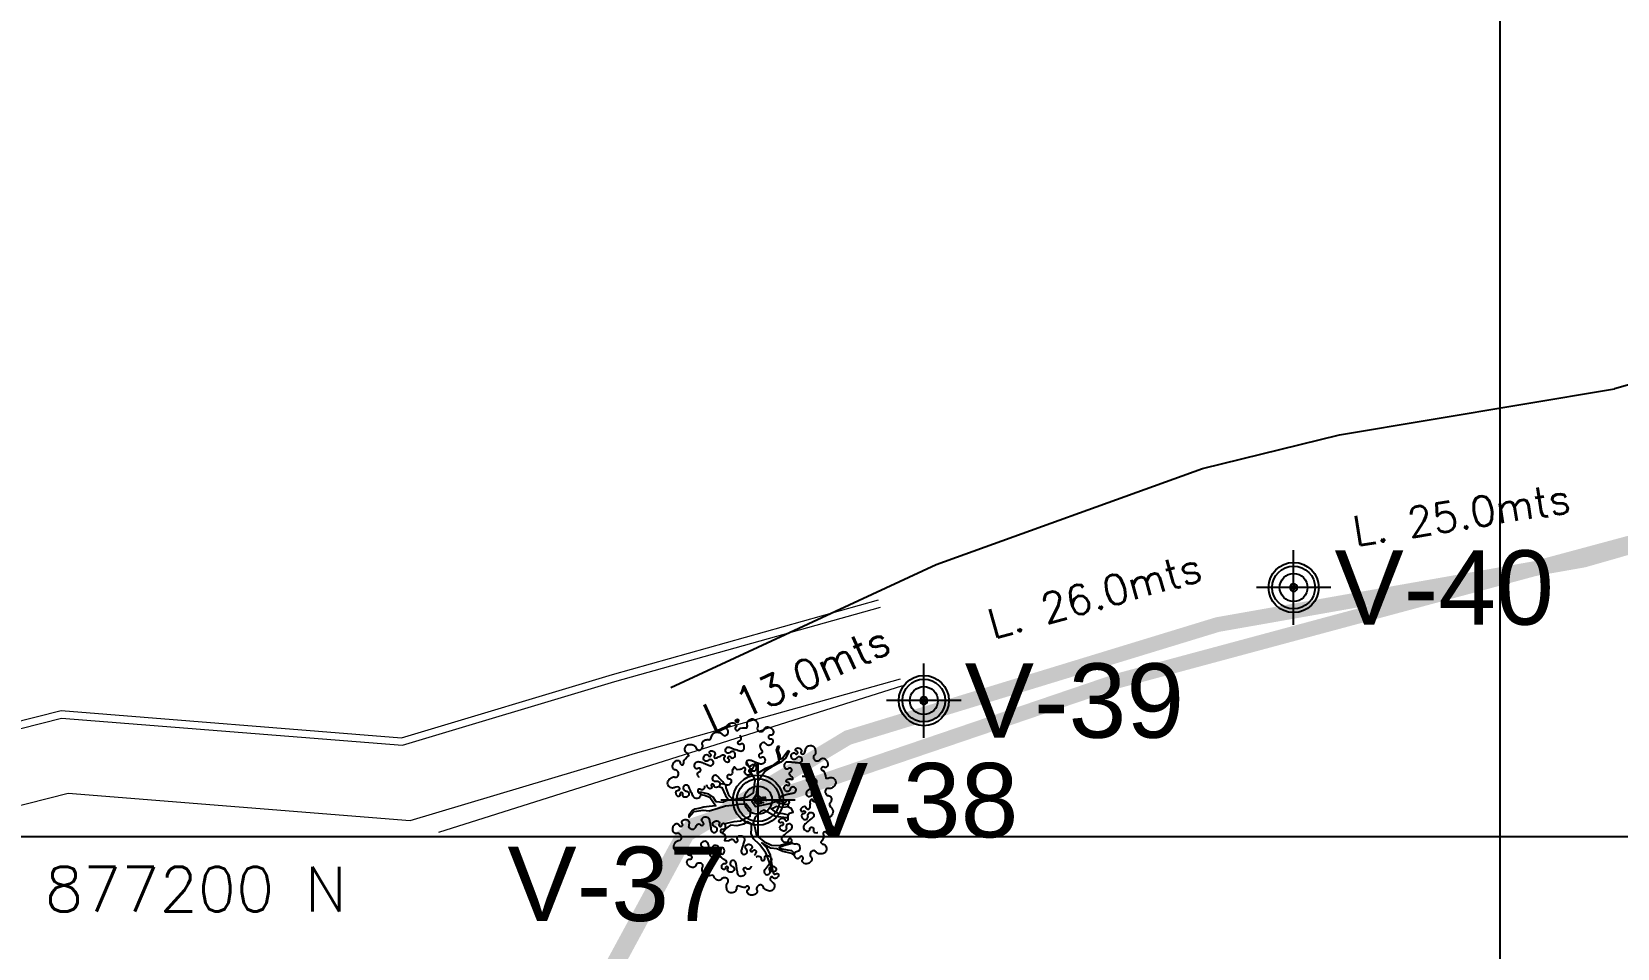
# Model space of a CAD drawing. Header units: metres. Extents: x 1097506 to 1098717, y 876450 to 877447.
# Drawn here: x 1097701.3 to 1097807.9, y 877192.5 to 877254.1 of the extents above; entities that cross this region are included whole.
import ezdxf

# ---------------------------------------------------------------- set-up
doc = ezdxf.new("R2010")
doc.units = ezdxf.units.M
doc.linetypes.add('DASHED2', pattern=[0.375, 0.25, -0.125])
for name, color, linetype in [('ARBORIZACION', 74, 'Continuous'), ('area', 6, 'Continuous'), ('CERCA PUAS', 64, 'CERCO_LINE'), ('COORD_LIN', 8, 'Continuous'), ('COORD_TXT', 8, 'Continuous'), ('DELTA', 2, 'Continuous'), ('Mojon 1', 30, 'Continuous'), ('Puntos', 7, 'Continuous'), ('RECTIFIED_296', 7, 'Continuous'), ('TALLO', 36, 'Continuous'), ('Texto', 7, 'Continuous')]:
    doc.layers.add(name, color=color, linetype=linetype)
doc.layers.add('Borde Via', color=5, linetype='Continuous', lineweight=15)
doc.layers.add('CER', color=1, linetype='CER_LINE', lineweight=0)
doc.styles.get("Standard").update_dxf_attribs({"font": 'simplex.shx', "width": 0.6})
doc.styles.add('TEXTO-S', font='arial.ttf')
doc.styles.add('Textos 1', font='simplex.shx', dxfattribs={"height": 2})
doc.linetypes.add('CER_LINE', pattern='A,0.5,-0.3,["X",Standard,S=0.1,R=0,X=-0.1,Y=-0.05],-0.25', length=1.05)
doc.linetypes.add('CERCO_LINE', pattern='A,0.5,-0.2,[" X ",Standard,S=0.1,R=0,X=-0.1,Y=-0.05],-0.25', length=0.95)

# ---------------------------------------------------------------- blocks, each defined once
blk = doc.blocks.new('ARB')
at = {"layer": 'ARBORIZACION'}
for points in [[(-1.06, 0.468, -0.018621), (-1.059, 0.458, -0.138655), (-1.076, 0.403, -0.42513), (-1.148, 0.389, 0.493286), (-1.211, 0.369, 0.446728), (-1.181, 0.313, -0.42527), (-1.148, 0.256, -0.283888), (-1.225, 0.185, -0.330498), (-1.308, 0.225, -0.00684), (-1.329, 0.266, -0.006737), (-1.349, 0.309, -0.010304), (-1.379, 0.378, 0.008997), (-1.409, 0.447, 1.810154), (-1.472, 0.351, -0.595659), (-1.422, 0.253, -0.197962), (-1.486, 0.211, -0.260129), (-1.542, 0.23, -0.30099), (-1.549, 0.272, 0.338536), (-1.558, 0.31, 0.741946), (-1.61, 0.276, -0.642474), (-1.659, 0.232, -0.174612), (-1.687, 0.259, -0.110443), (-1.7, 0.316, -0.420671), (-1.648, 0.369, 0.623929), (-1.621, 0.423, 0.185737), (-1.663, 0.448), (-1.703, 0.441), (-1.729, 0.432, -0.066827), (-1.757, 0.422, -0.241478), (-1.848, 0.445, -0.127564), (-1.885, 0.501, -0.15519), (-1.886, 0.556, -0.116324), (-1.856, 0.609, -0.088142), (-1.792, 0.658, -0.198863), (-1.725, 0.664, 0.247879), (-1.67, 0.673, 0.248494), (-1.642, 0.738, 0.205018), (-1.679, 0.812, 0.185014), (-1.715, 0.825, -0.194133), (-1.748, 0.837, -0.195862), (-1.776, 0.894, -0.145313), (-1.757, 0.976, -0.126124), (-1.714, 1.021, -0.138655), (-1.658, 1.038, -0.42513), (-1.607, 0.985, 0.493286), (-1.556, 0.943, 0.446728), (-1.525, 0.999, -0.289779), (-1.514, 1.047), (-1.487, 1.075), (-1.454, 1.111), (-1.415, 1.143), (-1.436, 1.19, -0.090767), (-1.47, 1.213, -0.241478), (-1.498, 1.303, -0.127564), (-1.47, 1.363, -0.15519), (-1.424, 1.394, -0.116324), (-1.363, 1.396, -0.088142), (-1.287, 1.368, -0.198863), (-1.247, 1.314, 0.247879), (-1.21, 1.272, 0.248494), (-1.141, 1.282, 0.205018), (-1.097, 1.353, 0.185014), (-1.105, 1.39, -0.194133), (-1.113, 1.425, -0.195862), (-1.079, 1.478, -0.145313), (-1, 1.506, -0.073016), (-0.963, 1.502), (-0.93, 1.515), (-0.91, 1.553), (-0.899, 1.589, -0.041085), (-0.892, 1.61, -0.15519), (-0.856, 1.651, -0.116324), (-0.798, 1.671, -0.088142), (-0.718, 1.663, -0.198863), (-0.664, 1.622, 0.247879), (-0.617, 1.593, 0.248494), (-0.553, 1.621, 0.205018), (-0.53, 1.701, 0.185014), (-0.548, 1.734, -0.194133), (-0.565, 1.766, -0.195862), (-0.547, 1.827, -0.145313), (-0.478, 1.874, -0.126124), (-0.415, 1.879, -0.138655), (-0.363, 1.853, -0.42513), (-0.36, 1.78, 0.493286), (-0.351, 1.715, 0.446728), (-0.291, 1.735, -0.289779), (-0.251, 1.763), (-0.211, 1.766), (-0.163, 1.771), (-0.112, 1.768), (-0.097, 1.816, -0.090767), (-0.106, 1.856, -0.241478), (-0.066, 1.941, -0.127564), (-0.005, 1.967, -0.15519), (0.05, 1.959, -0.116324), (0.097, 1.919, -0.088142), (0.133, 1.847, -0.198863), (0.127, 1.78, 0.247879), (0.126, 1.725, 0.248494), (0.184, 1.685, 0.205018), (0.264, 1.709, 0.185014), (0.283, 1.741, -0.194133), (0.301, 1.772, -0.195862), (0.362, 1.789, -0.145313), (0.439, 1.755, -0.126124), (0.476, 1.704, -0.138655), (0.482, 1.646, -0.42513), (0.421, 1.606, 0.493286), (0.37, 1.563, 0.446728), (0.42, 1.523, -0.42527), (0.472, 1.483, -0.283888), (0.428, 1.388, -0.330498), (0.336, 1.393, -0.00684), (0.301, 1.423, -0.003368), (0.283, 1.439), (0.265, 1.44), (0.23, 1.431), (0.199, 1.399), (0.179, 1.365), (0.194, 1.305, -0.018621), (0.201, 1.299, -0.138655), (0.228, 1.248, -0.42513), (0.189, 1.187, 0.493286), (0.159, 1.128, 0.446728), (0.22, 1.11, -0.42527), (0.284, 1.094, -0.283888), (0.281, 0.989, -0.330498), (0.194, 0.958, -0.00684), (0.15, 0.972, -0.006737), (0.105, 0.987, -0.010304), (0.035, 1.014, 0.008997), (-0.036, 1.04, 1.810154), (-0.011, 0.928, -0.595659), (0.094, 0.896, -0.197962), (0.08, 0.821, -0.260129), (0.027, 0.794, -0.30099), (-0.008, 0.818, 0.338536), (-0.042, 0.839, 0.741946), (-0.053, 0.777, -0.642474), (-0.057, 0.712, -0.174612), (-0.095, 0.711, -0.110443), (-0.145, 0.741, -0.420671), (-0.147, 0.816, 0.623929), (-0.166, 0.872, 0.207294), (-0.218, 0.857, -0.105912), (-0.259, 0.835), (-0.326, 0.83), (-0.385, 0.891), (-0.443, 0.815, -0.018621), (-0.44, 0.806, -0.138655), (-0.439, 0.748, -0.42513), (-0.502, 0.712, 0.493286), (-0.556, 0.673, 0.446728), (-0.51, 0.629, -0.42527), (-0.46, 0.586, -0.283888), (-0.511, 0.494, -0.330498), (-0.603, 0.506, -0.00684), (-0.635, 0.538, -0.006737), (-0.668, 0.572, -0.010304), (-0.718, 0.628, 0.008997), (-0.769, 0.684, 1.810154), (-0.798, 0.573, -0.595659), (-0.719, 0.496, -0.197962), (-0.766, 0.437, -0.260129), (-0.826, 0.436, -0.30099), (-0.846, 0.474, 0.338536), (-0.866, 0.508, 0.741946), (-0.905, 0.458, -0.642474), (-0.938, 0.402, -0.174612), (-0.972, 0.418, -0.110443), (-1.003, 0.468, -0.103456), (-1.006, 0.489, 0.623929)], [(-1.184, 0.663, -0.018621), (-1.191, 0.669, -0.138655), (-1.218, 0.72, -0.42513), (-1.178, 0.781, 0.493286), (-1.147, 0.84, 0.446728), (-1.208, 0.858, -0.42527), (-1.272, 0.875, -0.283888), (-1.267, 0.98, -0.330498), (-1.18, 1.01, -0.00684), (-1.136, 0.996, -0.006737), (-1.092, 0.98, -0.010304), (-1.021, 0.952, 0.008997), (-0.951, 0.925, 1.810154), (-0.974, 1.037, -0.595659), (-1.08, 1.071, -0.197962), (-1.064, 1.145, -0.260129), (-1.011, 1.172, -0.30099), (-0.976, 1.147, 0.338536), (-0.943, 1.126, 0.741946), (-0.931, 1.187, -0.642474), (-0.926, 1.253, -0.174612), (-0.888, 1.254, -0.110443), (-0.838, 1.223, -0.420671), (-0.838, 1.148, 0.623929), (-0.819, 1.091, 0.207294), (-0.767, 1.106, -0.105912), (-0.725, 1.127, 0.105912), (-0.684, 1.149, -0.207294), (-0.633, 1.165, -0.623929), (-0.613, 1.109, 0.420671), (-0.611, 1.034, 0.110443), (-0.561, 1.003, 0.174612), (-0.523, 1.004, 0.642474), (-0.519, 1.07, -0.741946), (-0.508, 1.131, -0.338536), (-0.474, 1.111, 0.30099), (-0.439, 1.087, 0.260129), (-0.386, 1.114, 0.197962), (-0.372, 1.189, 0.595659), (-0.477, 1.221, -1.810154), (-0.502, 1.333, -0.008997), (-0.431, 1.306, 0.010304), (-0.361, 1.28, 0.006737), (-0.317, 1.264, 0.00684), (-0.272, 1.251, 0.330498), (-0.186, 1.282, 0.283888), (-0.182, 1.387, 0.42527), (-0.246, 1.403, -0.446728), (-0.307, 1.42, -0.493286), (-0.278, 1.48, 0.42513), (-0.238, 1.541, 0.138655), (-0.265, 1.591, 0.018621), (-0.272, 1.598)], [(0.897, 0.671, -0.018621), (0.889, 0.676, -0.138655), (0.849, 0.718, -0.42513), (0.873, 0.787, 0.493286), (0.887, 0.852, 0.446728), (0.823, 0.854, -0.42527), (0.758, 0.853, -0.283888), (0.735, 0.956, -0.330498), (0.811, 1.008, -0.00684), (0.857, 1.005, -0.006737), (0.904, 1.002, -0.010304), (0.979, 0.993, 0.008997), (1.054, 0.985, 1.810154), (1.002, 1.087, -0.595659), (0.892, 1.092, -0.197962), (0.888, 1.168, -0.260129), (0.932, 1.208, -0.30099), (0.972, 1.193, 0.338536), (1.009, 1.182, 0.741946), (1.005, 1.244, -0.642474), (0.993, 1.308, -0.174612), (1.029, 1.319, -0.110443), (1.086, 1.302, -0.420671), (1.106, 1.23, 0.623929), (1.139, 1.18, 0.185737), (1.181, 1.203), (1.195, 1.242), (1.201, 1.269, -0.066827), (1.206, 1.298, -0.241478), (1.272, 1.365, -0.127564), (1.338, 1.37, -0.15519), (1.387, 1.343, -0.116324), (1.418, 1.29, -0.088142), (1.428, 1.21, -0.198863), (1.399, 1.149, 0.247879), (1.38, 1.097, 0.248494), (1.422, 1.04, 0.205018), (1.505, 1.036, 0.185014), (1.533, 1.06, -0.194133), (1.561, 1.083, -0.195862), (1.624, 1.079, -0.145313), (1.686, 1.022, -0.126124), (1.703, 0.961, -0.138655), (1.689, 0.905, -0.42513), (1.619, 0.887, 0.493286), (1.557, 0.863, 0.446728), (1.59, 0.809, -0.289779), (1.625, 0.776), (1.637, 0.738), (1.652, 0.691), (1.66, 0.641), (1.71, 0.637, -0.090767), (1.748, 0.654, -0.241478), (1.839, 0.633, -0.127564), (1.878, 0.579, -0.15519), (1.881, 0.524, -0.116324), (1.853, 0.47, -0.088142), (1.79, 0.419, -0.198863), (1.723, 0.411, 0.247879), (1.669, 0.399, 0.248494), (1.642, 0.334, 0.205018), (1.683, 0.261, 0.185014), (1.718, 0.25, -0.194133), (1.752, 0.239, -0.195862), (1.782, 0.183, -0.145313), (1.766, 0.1, -0.073016), (1.744, 0.07), (1.739, 0.035), (1.762, -0.001), (1.788, -0.028, -0.041085), (1.802, -0.045, -0.15519), (1.82, -0.097, -0.116324), (1.808, -0.157, -0.088142), (1.761, -0.223, -0.198863), (1.699, -0.248, 0.247879), (1.65, -0.274, 0.248494), (1.642, -0.344, 0.205018), (1.701, -0.404, 0.185014), (1.738, -0.405, -0.194133), (1.774, -0.406, -0.195862), (1.817, -0.452, -0.145313), (1.824, -0.536, -0.126124), (1.796, -0.593, -0.138655), (1.748, -0.625, -0.42513), (1.684, -0.59, 0.493286), (1.622, -0.566, 0.446728), (1.61, -0.628, -0.289779), (1.614, -0.677), (1.597, -0.713), (1.577, -0.757), (1.549, -0.799), (1.583, -0.837, -0.090767), (1.622, -0.849, -0.241478), (1.676, -0.926, -0.127564), (1.668, -0.992, -0.15519), (1.633, -1.035, -0.116324), (1.576, -1.056, -0.088142), (1.495, -1.052, -0.198863), (1.44, -1.012, 0.247879), (1.393, -0.984, 0.248494), (1.329, -1.014, 0.205018), (1.309, -1.096, 0.185014), (1.328, -1.128, -0.194133), (1.346, -1.159, -0.195862), (1.33, -1.22, -0.145313), (1.263, -1.271, -0.126124), (1.2, -1.277, -0.138655), (1.147, -1.253, -0.42513), (1.142, -1.18, 0.493286), (1.13, -1.115, 0.446728), (1.071, -1.137, -0.42527), (1.01, -1.163, -0.283888), (0.95, -1.077, -0.330498), (1.001, -1, -0.00684), (1.044, -0.985, -0.003368), (1.066, -0.977), (1.077, -0.962), (1.086, -0.928), (1.074, -0.885), (1.054, -0.85), (0.995, -0.833, -0.018621), (0.986, -0.836, -0.138655), (0.929, -0.834, -0.42513), (0.895, -0.769, 0.493286), (0.859, -0.714, 0.446728), (0.813, -0.758, -0.42527), (0.768, -0.805, -0.283888), (0.678, -0.75, -0.330498), (0.695, -0.659, -0.00684), (0.729, -0.628, -0.006737), (0.764, -0.597, -0.010304), (0.822, -0.549, 0.008997), (0.881, -0.502, 1.810154), (0.772, -0.467, -0.595659), (0.691, -0.542, -0.197962), (0.633, -0.492, -0.260129), (0.636, -0.433, -0.30099), (0.675, -0.415, 0.338536), (0.709, -0.396, 0.741946), (0.662, -0.355, -0.642474), (0.607, -0.319, -0.174612), (0.625, -0.286, -0.110443), (0.676, -0.257, -0.420671), (0.742, -0.293, 0.623929), (0.8, -0.304, 0.207294), (0.813, -0.252, -0.105912), (0.814, -0.205), (0.844, -0.145), (0.927, -0.125), (0.889, -0.036, -0.018621), (0.88, -0.034, -0.138655), (0.829, -0.006, -0.42513), (0.829, 0.067, 0.493286), (0.822, 0.133, 0.446728), (0.762, 0.114, -0.42527), (0.699, 0.093, -0.283888), (0.645, 0.183, -0.330498), (0.701, 0.256, -0.00684), (0.746, 0.269, -0.006737), (0.791, 0.28, -0.010304), (0.865, 0.296, 0.008997), (0.939, 0.311, 1.810154), (0.858, 0.392, -0.595659), (0.751, 0.362, -0.197962), (0.723, 0.433, -0.260129), (0.753, 0.485, -0.30099), (0.796, 0.483, 0.338536), (0.835, 0.484, 0.741946), (0.811, 0.542, -0.642474), (0.779, 0.599, -0.174612), (0.81, 0.62, -0.110443), (0.869, 0.622, -0.103456), (0.889, 0.614, 0.623929)], [(1.128, 0.682, -0.018621), (1.137, 0.684, -0.138655), (1.195, 0.682, -0.42513), (1.227, 0.617, 0.493286), (1.263, 0.561, 0.446728), (1.309, 0.604, -0.42527), (1.356, 0.651, -0.283888), (1.444, 0.595, -0.330498), (1.427, 0.504, -0.00684), (1.392, 0.473, -0.006737), (1.357, 0.443, -0.010304), (1.297, 0.396, 0.008997), (1.238, 0.349, 1.810154), (1.347, 0.313, -0.595659), (1.429, 0.387, -0.197962), (1.486, 0.336, -0.260129), (1.482, 0.277, -0.30099), (1.443, 0.259, 0.338536), (1.409, 0.241, 0.741946), (1.456, 0.2, -0.642474), (1.51, 0.163, -0.174612), (1.492, 0.13, -0.110443), (1.44, 0.102, -0.420671), (1.375, 0.139, 0.623929), (1.316, 0.151, 0.207294), (1.303, 0.099, -0.105912), (1.301, 0.052, 0.105912), (1.299, 0.005, -0.207294), (1.287, -0.047, -0.623929), (1.228, -0.036, 0.420671), (1.163, 0, 0.110443), (1.111, -0.029, 0.174612), (1.093, -0.062, 0.642474), (1.148, -0.098, -0.741946), (1.196, -0.139, -0.338536), (1.161, -0.157, 0.30099), (1.123, -0.175, 0.260129), (1.12, -0.235, 0.197962), (1.177, -0.285, 0.595659), (1.258, -0.21, -1.810154), (1.367, -0.244, -0.008997), (1.309, -0.292, 0.010304), (1.251, -0.34, 0.006737), (1.215, -0.371, 0.00684), (1.181, -0.402, 0.330498), (1.165, -0.493, 0.283888), (1.254, -0.548, 0.42527), (1.3, -0.501, -0.446728), (1.346, -0.457, -0.493286), (1.382, -0.512, 0.42513), (1.415, -0.577, 0.138655), (1.473, -0.578, 0.018621), (1.482, -0.576)], [(0.095, -1.125, -0.018621), (0.103, -1.12, -0.138655), (0.159, -1.107, -0.42513), (0.207, -1.162, 0.493286), (0.256, -1.207, 0.446728), (0.29, -1.152, -0.42527), (0.322, -1.095, -0.283888), (0.422, -1.127, -0.330498), (0.429, -1.219, -0.00684), (0.404, -1.258, -0.006737), (0.378, -1.296, -0.010304), (0.333, -1.357, 0.008997), (0.288, -1.417, 1.810154), (0.402, -1.424, -0.595659), (0.462, -1.331, -0.197962), (0.53, -1.365, -0.260129), (0.542, -1.424, -0.30099), (0.509, -1.451, 0.338536), (0.48, -1.477, 0.741946), (0.536, -1.505, -0.642474), (0.599, -1.526, -0.174612), (0.589, -1.563, -0.110443), (0.547, -1.604, -0.420671), (0.474, -1.585, 0.623929), (0.415, -1.589, 0.185737), (0.413, -1.637), (0.439, -1.669), (0.46, -1.687, -0.066827), (0.484, -1.706, -0.241478), (0.508, -1.796, -0.127564), (0.479, -1.856, -0.15519), (0.432, -1.885, -0.116324), (0.37, -1.886, -0.088142), (0.296, -1.854, -0.198863), (0.258, -1.799, 0.247879), (0.222, -1.757, 0.248494), (0.152, -1.764, 0.205018), (0.106, -1.834, 0.185014), (0.113, -1.871, -0.194133), (0.12, -1.906, -0.195862), (0.084, -1.958, -0.145313), (0.004, -1.983, -0.126124), (-0.058, -1.968, -0.138655), (-0.099, -1.928, -0.42513), (-0.08, -1.858, 0.493286), (-0.069, -1.792, 0.446728), (-0.132, -1.794, -0.289779), (-0.179, -1.808), (-0.217, -1.799), (-0.265, -1.789), (-0.312, -1.77), (-0.342, -1.812, -0.090767), (-0.346, -1.853, -0.241478), (-0.409, -1.922, -0.127564), (-0.475, -1.928, -0.15519), (-0.525, -1.904, -0.116324), (-0.558, -1.852, -0.088142), (-0.571, -1.772, -0.198863), (-0.544, -1.71, 0.247879), (-0.527, -1.658, 0.248494), (-0.57, -1.602, 0.205018), (-0.653, -1.6, 0.185014), (-0.681, -1.626, -0.194133), (-0.707, -1.649, -0.195862), (-0.771, -1.647, -0.145313), (-0.834, -1.592, -0.073016), (-0.849, -1.558), (-0.877, -1.536), (-0.919, -1.538), (-0.956, -1.547, -0.041085), (-0.978, -1.551, -0.15519), (-1.032, -1.54, -0.116324), (-1.078, -1.5, -0.088142), (-1.112, -1.426, -0.198863), (-1.103, -1.36, 0.247879), (-1.1, -1.304, 0.248494), (-1.157, -1.262, 0.205018), (-1.238, -1.283, 0.185014), (-1.257, -1.315, -0.194133), (-1.277, -1.345, -0.195862), (-1.338, -1.36, -0.145313), (-1.414, -1.324, -0.126124), (-1.45, -1.272, -0.138655), (-1.453, -1.214, -0.42513), (-1.391, -1.176, 0.493286), (-1.339, -1.134, 0.446728), (-1.387, -1.093, -0.289779), (-1.431, -1.072), (-1.454, -1.039), (-1.482, -1), (-1.505, -0.954), (-1.554, -0.965, -0.090767), (-1.585, -0.993, -0.241478), (-1.678, -1.001, -0.127564), (-1.731, -0.961, -0.15519), (-1.751, -0.909, -0.116324), (-1.741, -0.849, -0.088142), (-1.696, -0.781, -0.198863), (-1.635, -0.754, 0.247879), (-1.587, -0.727, 0.248494), (-1.581, -0.656, 0.205018), (-1.642, -0.599, 0.185014), (-1.679, -0.599, -0.194133), (-1.715, -0.599, -0.195862), (-1.76, -0.554, -0.145313), (-1.77, -0.471, -0.126124), (-1.744, -0.413, -0.138655), (-1.697, -0.379, -0.42513), (-1.631, -0.412, 0.493286), (-1.569, -0.434, 0.446728), (-1.559, -0.371, -0.42527), (-1.551, -0.306, -0.283888), (-1.446, -0.297, -0.330498), (-1.404, -0.379, -0.00684), (-1.413, -0.425, -0.003368), (-1.417, -0.448), (-1.41, -0.464), (-1.384, -0.489), (-1.341, -0.5), (-1.301, -0.5), (-1.257, -0.458, -0.018621), (-1.255, -0.449, -0.138655), (-1.225, -0.399, -0.42513), (-1.152, -0.403, 0.493286), (-1.086, -0.4, 0.446728), (-1.101, -0.338, -0.42527), (-1.119, -0.275, -0.283888), (-1.027, -0.225, -0.330498), (-0.956, -0.284, -0.00684), (-0.946, -0.33, -0.006737), (-0.937, -0.376, -0.010304), (-0.925, -0.45, 0.008997), (-0.913, -0.525, 1.810154), (-0.828, -0.447, -0.595659), (-0.853, -0.34, -0.197962), (-0.781, -0.315, -0.260129), (-0.731, -0.347, -0.30099), (-0.734, -0.39, 0.338536), (-0.735, -0.429, 0.741946), (-0.676, -0.408, -0.642474), (-0.618, -0.378, -0.174612), (-0.598, -0.411, -0.110443), (-0.599, -0.47, -0.420671), (-0.663, -0.508, 0.623929), (-0.702, -0.553, 0.207294), (-0.663, -0.59, -0.105912), (-0.623, -0.615), (-0.586, -0.671), (-0.609, -0.753), (-0.514, -0.765, -0.018621), (-0.507, -0.757, -0.138655), (-0.458, -0.727, -0.42513), (-0.395, -0.764, 0.493286), (-0.334, -0.791, 0.446728), (-0.32, -0.729, -0.42527), (-0.307, -0.665, -0.283888), (-0.202, -0.663, -0.330498), (-0.167, -0.748, -0.00684), (-0.178, -0.793, -0.006737), (-0.191, -0.838, -0.010304), (-0.215, -0.91, 0.008997), (-0.238, -0.981, 1.810154), (-0.127, -0.951, -0.595659), (-0.1, -0.844, -0.197962), (-0.025, -0.855, -0.260129), (0.005, -0.907, -0.30099), (-0.018, -0.943, 0.338536), (-0.036, -0.977, 0.741946), (0.026, -0.986, -0.642474), (0.091, -0.986, -0.174612), (0.094, -1.024, -0.110443), (0.067, -1.076, -0.103456), (0.05, -1.089, 0.623929)], [(-0.012, -1.33, -0.018621), (-0.014, -1.34, -0.138655), (-0.045, -1.389, -0.42513), (-0.118, -1.384, 0.493286), (-0.184, -1.387, 0.446728), (-0.169, -1.449, -0.42527), (-0.152, -1.512, -0.283888), (-0.245, -1.56, -0.330498), (-0.315, -1.5, -0.00684), (-0.324, -1.455, -0.006737), (-0.333, -1.409, -0.010304), (-0.344, -1.334, 0.008997), (-0.355, -1.26, 1.810154), (-0.441, -1.336, -0.595659), (-0.417, -1.444, -0.197962), (-0.49, -1.467, -0.260129), (-0.54, -1.435, -0.30099), (-0.535, -1.392, 0.338536), (-0.534, -1.353, 0.741946), (-0.593, -1.373, -0.642474), (-0.652, -1.402, -0.174612), (-0.671, -1.369, -0.110443), (-0.67, -1.31, -0.420671), (-0.605, -1.273, 0.623929), (-0.566, -1.228, 0.207294), (-0.604, -1.191, -0.105912), (-0.644, -1.165, 0.105912), (-0.683, -1.14, -0.207294), (-0.722, -1.104, -0.623929), (-0.683, -1.058, 0.420671), (-0.619, -1.02, 0.110443), (-0.618, -0.961, 0.174612), (-0.638, -0.928, 0.642474), (-0.697, -0.958, -0.741946), (-0.756, -0.979, -0.338536), (-0.755, -0.94, 0.30099), (-0.751, -0.897, 0.260129), (-0.801, -0.865, 0.197962), (-0.873, -0.89, 0.595659), (-0.849, -0.997, -1.810154), (-0.934, -1.075, -0.008997), (-0.945, -1, 0.010304), (-0.957, -0.926, 0.006737), (-0.966, -0.88, 0.00684), (-0.977, -0.834, 0.330498), (-1.047, -0.775, 0.283888), (-1.14, -0.825, 0.42527), (-1.122, -0.888, -0.446728), (-1.106, -0.95, -0.493286), (-1.172, -0.953, 0.42513), (-1.245, -0.949, 0.138655), (-1.275, -0.999, 0.018621), (-1.278, -1.008)]]:
    blk.add_lwpolyline(points, format="xyb", dxfattribs=at)
for points in [[(0.889, 0.614), (0.921, 0.621), (0.921, 0.64), (0.897, 0.671)], [(-0.609, -0.752), (-0.609, -0.753)]]:
    blk.add_lwpolyline(points, dxfattribs=at)
at = {"layer": 'TALLO'}
for p, q in [((0.591, 1.367), (0.615, 1.36)), ((0.811, 1.261), (0.836, 1.255)), ((-1.415, -0.189), (-1.409, -0.241)), ((0.474, -1.446), (0.446, -1.464))]:
    blk.add_line(p, q, dxfattribs=at)
for points in [[(0.836, 1.255), (0.765, 1.1), (0.647, 0.996), (0.448, 0.895), (0.309, 0.807), (0.133, 0.564), (0.099, 0.27), (0.001, 0.122), (0.085, 0.002), (0.4, 0.075), (0.587, 0.141), (0.645, 0.185)], [(0.128, 0.979), (0.111, 0.941), (0.121, 0.742), (0.231, 0.813), (0.315, 0.861), (0.493, 0.943), (0.615, 1.028), (0.581, 1.178), (0.555, 1.269), (0.591, 1.367)], [(0.615, 1.36), (0.584, 1.264), (0.631, 1.15), (0.638, 1.069), (0.69, 1.092), (0.718, 1.136), (0.811, 1.261)], [(-0.063, 0.827), (-0.058, 0.822), (0.036, 0.671), (0.064, 0.588), (0.049, 0.488), (0.03, 0.309), (-0.112, 0.211), (-0.265, 0.186), (-0.418, 0.154), (-0.509, 0.243), (-0.574, 0.425), (-0.583, 0.492)], [(-0.123, 0.998), (-0.073, 0.905), (0.007, 0.824), (0.069, 0.945), (0.089, 0.992)], [(-0.741, 0.457), (-0.676, 0.429), (-0.588, 0.254), (-0.525, 0.156), (-0.65, 0.098), (-0.797, 0.112), (-0.863, 0.215), (-0.96, 0.28), (-1.122, 0.32), (-1.2, 0.323)], [(-0.644, 0.547), (-0.641, 0.506), (-0.717, 0.516)], [(-1.147, 0.275), (-1.062, 0.263), (-0.941, 0.213), (-0.806, 0.021), (-0.954, 0.007), (-1.074, -0.013), (-1.187, -0.036), (-1.281, -0.055), (-1.331, -0.083), (-1.415, -0.189)], [(-1.409, -0.241), (-1.289, -0.109), (-1.089, -0.078), (-0.958, -0.088), (-0.758, -0.035), (-0.591, 0.019), (-0.375, 0.045), (-0.29, 0.058), (-0.129, 0.069), (-0.032, -0.056), (-0.044, -0.22), (-0.044, -0.22), (-0.254, -0.324), (-0.403, -0.34), (-0.602, -0.381), (-0.611, -0.385)], [(0.827, -0.004), (0.684, -0.015), (0.555, 0.002), (0.487, -0.03), (0.432, -0.048), (0.537, -0.128), (0.695, -0.15), (0.825, -0.184)], [(0.654, 0.14), (0.567, 0.094), (0.755, 0.054), (0.826, 0.063)], [(0.446, -1.464), (0.424, -1.326), (0.316, -1.035), (0.174, -0.848), (0.041, -0.72), (-0.014, -0.603), (-0.008, -0.486), (-0.009, -0.394), (-0.094, -0.338), (-0.183, -0.389), (-0.338, -0.429), (-0.48, -0.412), (-0.563, -0.475), (-0.662, -0.588), (-0.663, -0.59)], [(0.814, -0.26), (0.777, -0.245), (0.53, -0.218), (0.278, -0.08), (0.2, -0.104), (0.145, -0.177), (0.072, -0.231), (0.033, -0.359), (0.057, -0.436), (0.102, -0.642), (0.272, -0.777), (0.438, -0.858), (0.62, -0.866), (0.836, -0.805), (0.893, -0.785)], [(0.419, -1.088), (0.34, -0.929), (0.223, -0.806), (0.42, -0.918), (0.557, -0.938), (0.694, -0.993), (0.885, -1.038), (0.953, -1.096)], [(0.955, -1.045), (0.928, -1.02), (0.896, -0.989), (0.797, -0.976), (0.64, -0.946), (0.614, -0.912), (0.709, -0.871), (0.901, -0.814)], [(0.474, -1.446), (0.461, -1.354), (0.419, -1.088)]]:
    blk.add_lwpolyline(points, dxfattribs=at)

msp = doc.modelspace()

# ---------------------------------------------------------------- linework, layer by layer
at = {"layer": 'area', "color": 3, "linetype": 'DASHED2', "ltscale": 20, "const_width": 1, "elevation": 1569.486, "flags": 128}
msp.add_lwpolyline([(1098078.389, 877256.167), (1098170.441, 877207.768), (1098146.691, 877127.247), (1098134.479, 877064.423), (1098085.622, 877065.031), (1097920.236, 877125.226), (1097903.868, 877107.674), (1097888.325, 877095.088), (1097866.517, 877062.755), (1097845.312, 877004.494), (1097843.637, 876972.539), (1097836.8, 876952.682), (1097812.929, 876897.165), (1097757.071, 876906.012), (1097737.623, 876955.575), (1097729.91, 876971.069), (1097722.995, 876990.336), (1097720.716, 877003.302), (1097718.895, 877027.367), (1097720.823, 877056.049), (1097723.664, 877070.16), (1097726.398, 877081.286), (1097727.981, 877100.559), (1097723.99, 877136.607), (1097720.673, 877155.075), (1097745.001, 877199.948), (1097756.144, 877206.643), (1097781.008, 877214.245), (1097805.628, 877218.586), (1097913.29, 877249.457), (1097976.205, 877280.143), (1098031.743, 877218.462), (1098078.389, 877256.167)], close=True, dxfattribs=at)
at = {"layer": 'Borde Via', "elevation": 1518.309, "flags": 128}
for points in [[(1097507.383, 877246.561), (1097562.31, 877227.555), (1097603.811, 877226.078), (1097628.734, 877212.819), (1097637.417, 877208.2), (1097643.195, 877206.305), (1097662.184, 877204.459), (1097689.311, 877204.415), (1097703.282, 877207.963), (1097726.191, 877206.133), (1097740.468, 877210.406), (1097758.333, 877215.418)], [(1097506.04, 877241.735), (1097561.227, 877223.218), (1097602.629, 877221.581), (1097626.948, 877208.912), (1097635.611, 877203.888), (1097642.35, 877201.954), (1097662.002, 877200.126), (1097689.932, 877199.414), (1097703.71, 877202.913), (1097726.727, 877201.075), (1097741.86, 877205.604), (1097759.683, 877210.603)]]:
    msp.add_lwpolyline(points, dxfattribs=at)
at = {"layer": 'CER', "flags": 128}
for points, elevation in [([(1097507.547, 877247.033), (1097562.403, 877228.052), (1097603.944, 877226.573), (1097628.969, 877213.26), (1097637.613, 877208.661), (1097643.299, 877206.797), (1097662.208, 877204.959), (1097689.249, 877204.916), (1097703.24, 877208.468), (1097726.137, 877206.639), (1097740.329, 877210.887), (1097758.197, 877215.899)], 1518.309), ([(1097759.818, 877210.122), (1097728.611, 877200.256)], 1520.048)]:
    msp.add_lwpolyline(points, dxfattribs=dict(at, elevation=elevation))
at = {"layer": 'CERCA PUAS', "ltscale": 10}
for p, q in [((1097825.055, 877235.031, 1541.628), (1097807.699, 877230.095, 1541.628)), ((1097789.197, 877227.004, 1514.119), (1097807.699, 877230.095, 1514.119)), ((1097780.001, 877224.745, 1514.119), (1097789.197, 877227.004, 1514.119)), ((1097762.078, 877218.277, 1514.119), (1097780.001, 877224.745, 1514.119)), ((1097744.232, 877210.01, 1514.119), (1097762.078, 877218.277, 1514.119))]:
    msp.add_line(p, q, dxfattribs=at)
at = {"layer": 'COORD_LIN'}
for p, q in [((1097800, 876660.723), (1097800, 877446.351)), ((1097624.476, 877200), (1098400, 877200))]:
    msp.add_line(p, q, dxfattribs=at)
at = {"layer": 'Mojon 1', "elevation": 2937.849, "flags": 128}
for points in [[(1097786.118, 877214.237), (1097786.118, 877219.237)], [(1097788.618, 877216.737), (1097783.618, 877216.737)], [(1097761.254, 877206.635), (1097761.254, 877211.635)], [(1097763.754, 877209.135), (1097758.754, 877209.135)], [(1097750.111, 877199.94), (1097750.111, 877204.94)], [(1097752.611, 877202.44), (1097747.611, 877202.44)]]:
    msp.add_lwpolyline(points, dxfattribs=at)
at = {"layer": 'Mojon 1'}
for centre, radius in [((1097786.118, 877216.737, 2937.849), 1.689), ((1097786.118, 877216.737, 2937.849), 1.439), ((1097786.118, 877216.737, 2937.849), 0.94), ((1097786.118, 877216.737, 2937.849), 0.13), ((1097761.254, 877209.135, 2937.849), 1.689), ((1097761.254, 877209.135, 2937.849), 1.439), ((1097761.254, 877209.135, 2937.849), 0.94), ((1097761.254, 877209.135, 2937.849), 0.13), ((1097750.111, 877202.44, 2937.849), 1.689), ((1097750.111, 877202.44, 2937.849), 1.439), ((1097750.111, 877202.44, 2937.849), 0.94), ((1097750.111, 877202.44, 2937.849), 0.13)]:
    msp.add_circle(centre, radius, dxfattribs=at)
for centre, start, end in [((1097786.118, 877216.737, 2937.849), 90, 270), ((1097786.118, 877216.737, 2937.849), 270, 90), ((1097761.254, 877209.135, 2937.849), 90, 270), ((1097761.254, 877209.135, 2937.849), 270, 90), ((1097750.111, 877202.44, 2937.849), 90, 270), ((1097750.111, 877202.44, 2937.849), 270, 90)]:
    msp.add_arc(centre, 0.255, start, end, dxfattribs=at)
at = {"layer": 'Puntos'}
msp.add_circle((1097750.108, 877202.434, 1518.155), 0.125, dxfattribs=at)
at = {"layer": 'RECTIFIED_296', "color": 6, "const_width": 1}
msp.add_lwpolyline([(1097810.251, 876898.446), (1097756.595, 876904.671), (1097720.542, 876998.663), (1097718.06, 877061.408), (1097729.748, 877081.876), (1097734.851, 877103.728), (1097720.727, 877154.648), (1097745.636, 877200.71), (1097774.31, 877210.464), (1097919.289, 877249.488)], dxfattribs=at)

# ---------------------------------------------------------------- block references
at = {"layer": 'COORD_TXT', "xscale": 3, "yscale": 3}
msp.add_blockref('ARB', (1097749.689, 877201.996, 1561.544), dxfattribs=at)

# ---------------------------------------------------------------- texts
at = {"layer": 'COORD_TXT', "color": 7, "true_color": 0xf0f0f0, "style": 'Textos 1'}
msp.add_text('877200 N', height=3, dxfattribs=at).set_placement((1097702.153, 877194.964))
at = {"layer": 'DELTA', "color": 7, "linetype": 'ByBlock', "true_color": 0xf0f0f0, "char_height": 5, "attachment_point": 1, "style": 'TEXTO-S'}
for s, insert in [('V-40', (1097788.868, 877219.237, 2937.849)), ('V-39', (1097764.004, 877211.635, 2937.849)), ('V-38', (1097752.861, 877204.94, 2937.849)), ('V-37', (1097733.255, 877199.314, 2937.849))]:
    msp.add_mtext(s, dxfattribs=dict(at, insert=insert))
at = {"layer": 'Puntos', "char_height": 0.1}
for s, insert, attachment_point in [('1518.16', (1097750.483, 877202.434, 1518.155), 5), ('arb', (1097750.324, 877202.334, 1518.155), 1), ('10000', (1097750.324, 877202.534, 1518.155), 7)]:
    msp.add_mtext(s, dxfattribs=dict(at, insert=insert, attachment_point=attachment_point))
at = {"layer": 'Texto', "color": 7, "true_color": 0xf0f0f0}
for s, rotation, p in [('L. 25.0mts', 8.87691, (1097790.281, 877219.521, 1421.201)), ('L. 26.0mts', 15.56619, (1097765.907, 877213.273, 1421.201)), ('L.13.0mts', 24.42695, (1097747.015, 877206.914, 1561.544))]:
    msp.add_text(s, height=2, rotation=rotation, dxfattribs=at).set_placement(p)

doc.saveas('drawing.dxf')
